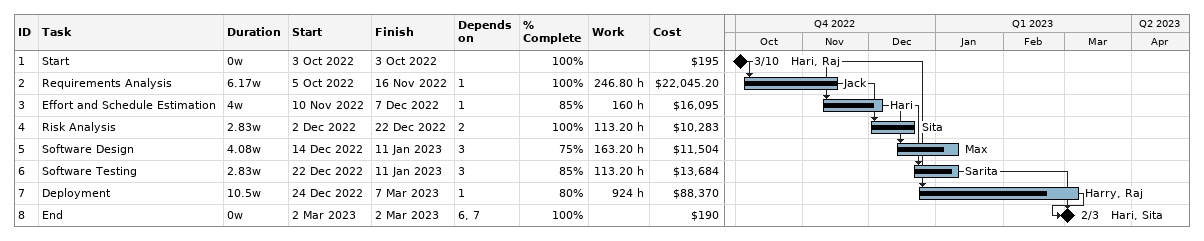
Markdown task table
| ID | Task | Duration | Start | Finish | Predecessors | Resources | % complete | Work (h) | Cost ($) |
|---|---|---|---|---|---|---|---|---|---|
| 1 | Start | 0w | 2022-10-03 | 2022-10-03 |  | Hari, Raj | 100 |  | 195 |
| 2 | Requirements Analysis | 6.17w | 2022-10-05 | 2022-11-16 | 1 | Jack | 100 | 246.80 | 22045.20 |
| 3 | Effort and Schedule Estimation | 4w | 2022-11-10 | 2022-12-07 | 1 | Hari | 85 | 160 | 16095 |
| 4 | Risk Analysis | 2.83w | 2022-12-02 | 2022-12-22 | 2 | Sita | 100 | 113.20 | 10283 |
| 5 | Software Design | 4.08w | 2022-12-14 | 2023-01-11 | 3 | Max | 75 | 163.20 | 11504 |
| 6 | Software Testing | 2.83w | 2022-12-22 | 2023-01-11 | 3 | Sarita | 85 | 113.20 | 13684 |
| 7 | Deployment | 10.5w | 2022-12-24 | 2023-03-07 | 1 | Harry, Raj | 80 | 924 | 88370 |
| 8 | End | 0w | 2023-03-02 | 2023-03-02 | 6, 7 | Hari, Sita | 100 |  | 190 |
